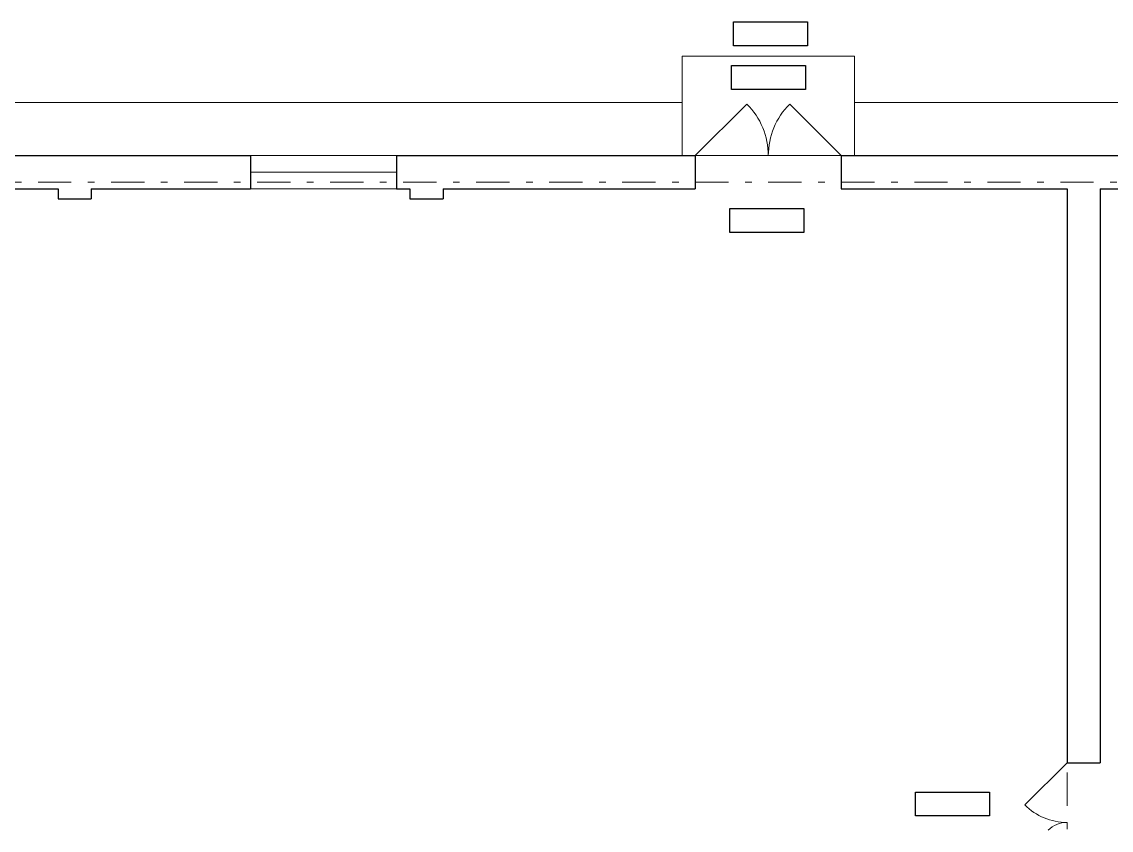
# Model space of a CAD drawing. Header units: metres. Extents: x 2 to 61, y 1.8 to 27.9.
# Drawn here: x 18.28 to 34.69, y 15.75 to 27.94 of the extents above; entities that cross this region are included whole.
import ezdxf

# ---------------------------------------------------------------- set-up
doc = ezdxf.new("R2010")
doc.units = ezdxf.units.M
doc.header["$MEASUREMENT"] = 0
doc.linetypes.add('( Dashdot )', pattern=[1.001, 0.5, -0.25, 0.001, -0.25])

msp = doc.modelspace()

# ---------------------------------------------------------------- linework, layer by layer
at = {"color": 7, "linetype": 'Continuous', "lineweight": 0}
for p, q in [((5.224, 26.718), (28.224, 26.718)), ((30.824, 26.718), (43.424, 26.718))]:
    msp.add_line(p, q, dxfattribs=at)
at = {"color": 7, "linetype": 'Continuous', "lineweight": 13}
for p, q in [((28.424, 25.918), (29.202, 26.695)), ((30.624, 25.918), (29.846, 26.695)), ((34.024, 16.768), (33.388, 16.131))]:
    msp.add_line(p, q, dxfattribs=at)
at = {"lineweight": 30}
for p, q in [((17.224, 25.918), (21.724, 25.918)), ((21.724, 25.918), (21.724, 25.418)), ((23.924, 25.918), (23.924, 25.418)), ((23.924, 25.918), (28.424, 25.918)), ((28.424, 25.918), (28.424, 25.418)), ((30.624, 25.918), (30.624, 25.418)), ((30.624, 25.918), (42.624, 25.918)), ((17.224, 25.418), (18.824, 25.418)), ((18.824, 25.418), (18.824, 25.268)), ((19.324, 25.418), (19.324, 25.268)), ((19.324, 25.418), (21.724, 25.418)), ((23.924, 25.418), (24.124, 25.418)), ((24.124, 25.418), (24.124, 25.268)), ((24.624, 25.418), (24.624, 25.268)), ((24.624, 25.418), (28.424, 25.418)), ((30.624, 25.418), (34.024, 25.418)), ((34.024, 25.418), (34.024, 16.768)), ((34.524, 25.418), (34.524, 16.768)), ((34.524, 25.418), (42.124, 25.418)), ((18.824, 25.268), (19.324, 25.268)), ((24.124, 25.268), (24.624, 25.268)), ((34.024, 16.768), (34.524, 16.768))]:
    msp.add_line(p, q, dxfattribs=at)
at = {"lineweight": 0}
msp.add_line((23.924, 25.668), (21.724, 25.668), dxfattribs=at)
at = {"color": 1, "linetype": '( Dashdot )', "lineweight": 0}
for p, q in [((42.124, 25.518), (2.555, 25.518)), ((34.024, 25.418), (34.024, 2.277))]:
    msp.add_line(p, q, dxfattribs=at)
for points in [[(28.998, 27.936), (30.112, 27.936), (30.112, 27.575), (28.998, 27.575)], [(28.97, 27.276), (30.084, 27.276), (30.084, 26.915), (28.97, 26.915)], [(28.945, 25.123), (30.059, 25.123), (30.059, 24.762), (28.945, 24.762)], [(31.743, 16.326), (32.857, 16.326), (32.857, 15.965), (31.743, 15.965)]]:
    msp.add_lwpolyline(points, close=True)
at = {"color": 7, "linetype": 'Continuous', "lineweight": 0, "flags": 128}
msp.add_lwpolyline([(28.224, 25.918), (30.824, 25.918), (30.824, 27.418), (28.224, 27.418), (28.224, 25.918)], close=True, dxfattribs=at)
at = {"lineweight": 0, "flags": 128}
msp.add_lwpolyline([(21.724, 25.918), (23.924, 25.918), (23.924, 25.418), (21.724, 25.418), (21.724, 25.918)], close=True, dxfattribs=at)
at = {"color": 7, "linetype": 'Continuous', "lineweight": 0}
for centre, radius, start, end in [((28.424, 25.918), 1.1, 0, 45), ((30.624, 25.918), 1.1, 135, 180), ((34.024, 16.768), 0.9, 225, 270), ((34.024, 15.468), 0.4, 90, 135)]:
    msp.add_arc(centre, radius, start, end, dxfattribs=at)

doc.saveas('drawing.dxf')
